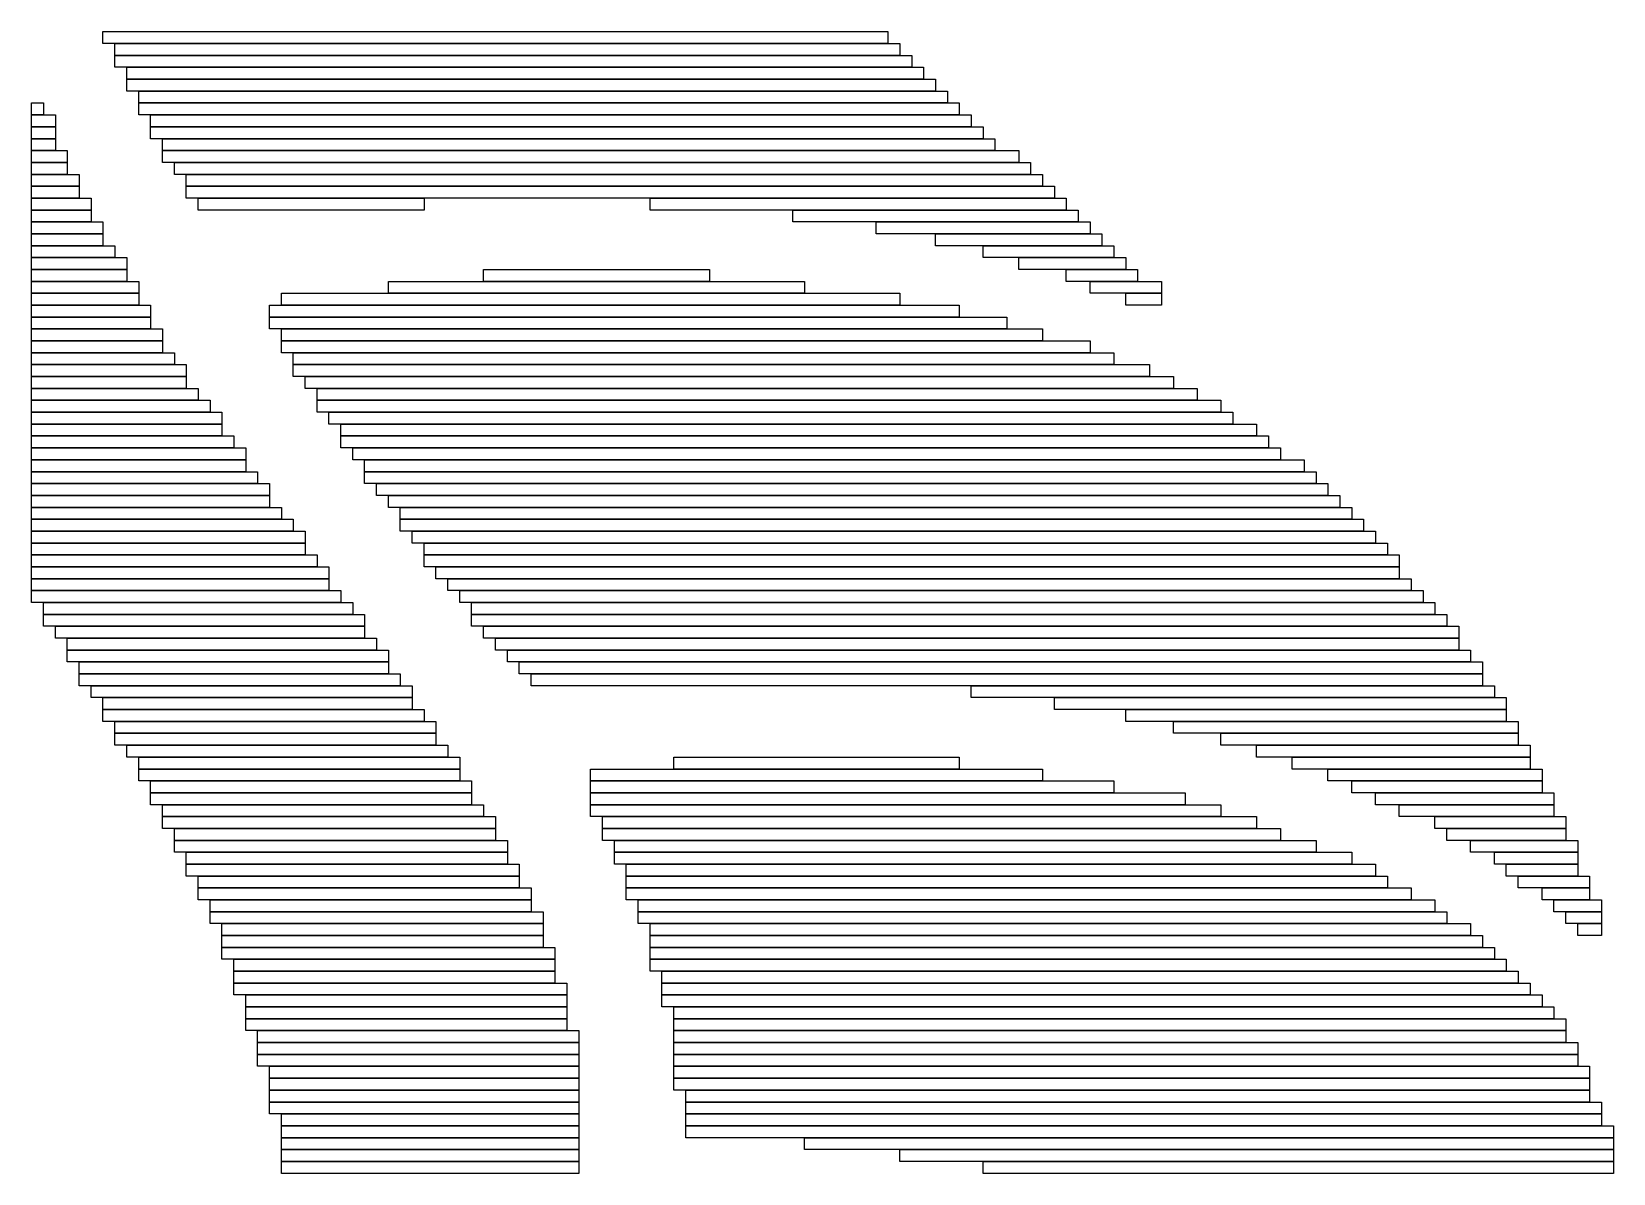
# Model space of a CAD drawing. Extents: x 436 to 569, y 464 to 560.
import ezdxf

# ---------------------------------------------------------------- set-up
doc = ezdxf.new("R2010")
doc.units = 0

msp = doc.modelspace()

# ---------------------------------------------------------------- linework, layer by layer
for p, q in [((442, 560), (508, 560)), ((442, 559), (442, 560)), ((508, 560), (508, 559)), ((508, 559), (442, 559)), ((443, 559), (509, 559)), ((443, 558), (443, 559)), ((509, 559), (509, 558)), ((509, 558), (443, 558)), ((443, 558), (510, 558)), ((443, 557), (443, 558)), ((510, 558), (510, 557)), ((510, 557), (443, 557)), ((444, 557), (511, 557)), ((444, 556), (444, 557)), ((511, 556), (444, 556)), ((444, 556), (512, 556)), ((444, 555), (444, 556)), ((511, 557), (511, 556)), ((512, 556), (512, 555)), ((512, 555), (444, 555)), ((445, 555), (513, 555)), ((445, 554), (445, 555)), ((513, 555), (513, 554)), ((436, 554), (437, 554)), ((436, 553), (436, 554)), ((437, 554), (437, 553)), ((513, 554), (445, 554)), ((445, 554), (514, 554)), ((445, 553), (445, 554)), ((514, 554), (514, 553)), ((437, 553), (436, 553)), ((436, 553), (438, 553)), ((436, 552), (436, 553)), ((438, 552), (436, 552)), ((436, 552), (438, 552)), ((436, 551), (436, 552)), ((438, 553), (438, 552)), ((438, 552), (438, 551)), ((514, 553), (445, 553)), ((446, 553), (515, 553)), ((446, 552), (446, 553)), ((515, 552), (446, 552)), ((446, 552), (516, 552)), ((446, 551), (446, 552)), ((515, 553), (515, 552)), ((516, 552), (516, 551)), ((438, 551), (436, 551)), ((436, 551), (438, 551)), ((436, 550), (436, 551)), ((438, 551), (438, 550)), ((516, 551), (446, 551)), ((447, 551), (517, 551)), ((447, 550), (447, 551)), ((517, 551), (517, 550)), ((438, 550), (436, 550)), ((436, 550), (439, 550)), ((436, 549), (436, 550)), ((439, 550), (439, 549)), ((517, 550), (447, 550)), ((447, 550), (519, 550)), ((447, 549), (447, 550)), ((519, 550), (519, 549)), ((439, 549), (436, 549)), ((436, 549), (439, 549)), ((436, 548), (436, 549)), ((439, 548), (436, 548)), ((436, 548), (440, 548)), ((436, 547), (436, 548)), ((439, 549), (439, 548)), ((440, 548), (440, 547)), ((519, 549), (447, 549)), ((448, 549), (520, 549)), ((448, 548), (448, 549)), ((520, 548), (448, 548)), ((449, 548), (521, 548)), ((449, 547), (449, 548)), ((520, 549), (520, 548)), ((521, 548), (521, 547)), ((440, 547), (436, 547)), ((436, 547), (440, 547)), ((436, 546), (436, 547)), ((440, 547), (440, 546)), ((521, 547), (449, 547)), ((449, 547), (522, 547)), ((449, 546), (449, 547)), ((522, 547), (522, 546)), ((440, 546), (436, 546)), ((436, 546), (441, 546)), ((436, 545), (436, 546)), ((441, 546), (441, 545)), ((522, 546), (449, 546)), ((450, 546), (469, 546)), ((450, 545), (450, 546)), ((469, 546), (469, 545)), ((488, 546), (523, 546)), ((488, 545), (488, 546)), ((523, 546), (523, 545)), ((441, 545), (436, 545)), ((436, 545), (441, 545)), ((436, 544), (436, 545)), ((441, 544), (436, 544)), ((436, 544), (442, 544)), ((436, 543), (436, 544)), ((441, 545), (441, 544)), ((442, 544), (442, 543)), ((469, 545), (450, 545)), ((523, 545), (488, 545)), ((500, 545), (524, 545)), ((500, 544), (500, 545)), ((524, 544), (500, 544)), ((507, 544), (525, 544)), ((507, 543), (507, 544)), ((524, 545), (524, 544)), ((525, 544), (525, 543)), ((442, 543), (436, 543)), ((436, 543), (442, 543)), ((436, 542), (436, 543)), ((442, 543), (442, 542)), ((525, 543), (507, 543)), ((512, 543), (526, 543)), ((512, 542), (512, 543)), ((526, 543), (526, 542)), ((442, 542), (436, 542)), ((436, 542), (443, 542)), ((436, 541), (436, 542)), ((443, 542), (443, 541)), ((526, 542), (512, 542)), ((516, 542), (527, 542)), ((516, 541), (516, 542)), ((527, 542), (527, 541)), ((443, 541), (436, 541)), ((436, 541), (444, 541)), ((436, 540), (436, 541)), ((444, 540), (436, 540)), ((436, 540), (444, 540)), ((436, 539), (436, 540)), ((444, 541), (444, 540)), ((444, 540), (444, 539)), ((474, 540), (493, 540)), ((474, 539), (474, 540)), ((493, 540), (493, 539)), ((527, 541), (516, 541)), ((519, 541), (528, 541)), ((519, 540), (519, 541)), ((528, 540), (519, 540)), ((523, 540), (529, 540)), ((523, 539), (523, 540)), ((528, 541), (528, 540)), ((529, 540), (529, 539)), ((444, 539), (436, 539)), ((436, 539), (445, 539)), ((436, 538), (436, 539)), ((445, 539), (445, 538)), ((466, 539), (501, 539)), ((466, 538), (466, 539)), ((493, 539), (474, 539)), ((501, 539), (501, 538)), ((529, 539), (523, 539)), ((525, 539), (531, 539)), ((525, 538), (525, 539)), ((531, 539), (531, 538)), ((445, 538), (436, 538)), ((436, 538), (445, 538)), ((436, 537), (436, 538)), ((445, 538), (445, 537)), ((457, 538), (509, 538)), ((457, 537), (457, 538)), ((501, 538), (466, 538)), ((509, 538), (509, 537)), ((531, 538), (525, 538)), ((528, 538), (531, 538)), ((528, 537), (528, 538)), ((531, 538), (531, 537)), ((445, 537), (436, 537)), ((436, 537), (446, 537)), ((436, 536), (436, 537)), ((446, 536), (436, 536)), ((436, 536), (446, 536)), ((436, 535), (436, 536)), ((446, 537), (446, 536)), ((446, 536), (446, 535)), ((456, 537), (514, 537)), ((456, 536), (456, 537)), ((514, 536), (456, 536)), ((456, 536), (518, 536)), ((456, 535), (456, 536)), ((509, 537), (457, 537)), ((514, 537), (514, 536)), ((518, 536), (518, 535)), ((531, 537), (528, 537)), ((446, 535), (436, 535)), ((436, 535), (447, 535)), ((436, 534), (436, 535)), ((447, 535), (447, 534)), ((518, 535), (456, 535)), ((457, 535), (521, 535)), ((457, 534), (457, 535)), ((521, 535), (521, 534)), ((447, 534), (436, 534)), ((436, 534), (447, 534)), ((436, 533), (436, 534)), ((447, 534), (447, 533)), ((521, 534), (457, 534)), ((457, 534), (525, 534)), ((457, 533), (457, 534)), ((525, 534), (525, 533)), ((447, 533), (436, 533)), ((436, 533), (448, 533)), ((436, 532), (436, 533)), ((448, 532), (436, 532)), ((436, 532), (449, 532)), ((436, 531), (436, 532)), ((448, 533), (448, 532)), ((449, 532), (449, 531)), ((525, 533), (457, 533)), ((458, 533), (527, 533)), ((458, 532), (458, 533)), ((527, 532), (458, 532)), ((458, 532), (530, 532)), ((458, 531), (458, 532)), ((527, 533), (527, 532)), ((530, 532), (530, 531)), ((449, 531), (436, 531)), ((436, 531), (449, 531)), ((436, 530), (436, 531)), ((449, 531), (449, 530)), ((530, 531), (458, 531)), ((459, 531), (532, 531)), ((459, 530), (459, 531)), ((532, 531), (532, 530)), ((449, 530), (436, 530)), ((436, 530), (450, 530)), ((436, 529), (436, 530)), ((450, 530), (450, 529)), ((532, 530), (459, 530)), ((460, 530), (534, 530)), ((460, 529), (460, 530)), ((534, 530), (534, 529)), ((450, 529), (436, 529)), ((436, 529), (451, 529)), ((436, 528), (436, 529)), ((451, 529), (451, 528)), ((534, 529), (460, 529)), ((460, 529), (536, 529)), ((460, 528), (460, 529)), ((536, 529), (536, 528)), ((451, 528), (436, 528)), ((436, 528), (452, 528)), ((436, 527), (436, 528)), ((452, 527), (436, 527)), ((436, 527), (452, 527)), ((436, 526), (436, 527)), ((452, 528), (452, 527)), ((452, 527), (452, 526)), ((536, 528), (460, 528)), ((461, 528), (537, 528)), ((461, 527), (461, 528)), ((537, 527), (461, 527)), ((462, 527), (539, 527)), ((462, 526), (462, 527)), ((537, 528), (537, 527)), ((539, 527), (539, 526)), ((452, 526), (436, 526)), ((436, 526), (453, 526)), ((436, 525), (436, 526)), ((453, 526), (453, 525)), ((539, 526), (462, 526)), ((462, 526), (540, 526)), ((462, 525), (462, 526)), ((540, 526), (540, 525)), ((453, 525), (436, 525)), ((436, 525), (454, 525)), ((436, 524), (436, 525)), ((454, 525), (454, 524)), ((540, 525), (462, 525)), ((463, 525), (541, 525)), ((463, 524), (463, 525)), ((541, 525), (541, 524)), ((454, 524), (436, 524)), ((436, 524), (454, 524)), ((436, 523), (436, 524)), ((454, 523), (436, 523)), ((436, 523), (455, 523)), ((436, 522), (436, 523)), ((454, 524), (454, 523)), ((455, 523), (455, 522)), ((541, 524), (463, 524)), ((464, 524), (543, 524)), ((464, 523), (464, 524)), ((543, 523), (464, 523)), ((464, 523), (544, 523)), ((464, 522), (464, 523)), ((543, 524), (543, 523)), ((544, 523), (544, 522)), ((455, 522), (436, 522)), ((436, 522), (456, 522)), ((436, 521), (436, 522)), ((456, 522), (456, 521)), ((544, 522), (464, 522)), ((465, 522), (545, 522)), ((465, 521), (465, 522)), ((545, 522), (545, 521)), ((456, 521), (436, 521)), ((436, 521), (456, 521)), ((436, 520), (436, 521)), ((456, 521), (456, 520)), ((545, 521), (465, 521)), ((466, 521), (546, 521)), ((466, 520), (466, 521)), ((546, 521), (546, 520)), ((456, 520), (436, 520)), ((436, 520), (457, 520)), ((436, 519), (436, 520)), ((457, 519), (436, 519)), ((436, 519), (458, 519)), ((436, 518), (436, 519)), ((457, 520), (457, 519)), ((458, 519), (458, 518)), ((546, 520), (466, 520)), ((467, 520), (547, 520)), ((467, 519), (467, 520)), ((547, 519), (467, 519)), ((467, 519), (548, 519)), ((467, 518), (467, 519)), ((547, 520), (547, 519)), ((548, 519), (548, 518)), ((458, 518), (436, 518)), ((436, 518), (459, 518)), ((436, 517), (436, 518)), ((459, 518), (459, 517)), ((548, 518), (467, 518)), ((468, 518), (549, 518)), ((468, 517), (468, 518)), ((549, 518), (549, 517)), ((459, 517), (436, 517)), ((436, 517), (459, 517)), ((436, 516), (436, 517)), ((459, 517), (459, 516)), ((549, 517), (468, 517)), ((469, 517), (550, 517)), ((469, 516), (469, 517)), ((550, 517), (550, 516)), ((459, 516), (436, 516)), ((436, 516), (460, 516)), ((436, 515), (436, 516)), ((460, 515), (436, 515)), ((436, 515), (461, 515)), ((436, 514), (436, 515)), ((460, 516), (460, 515)), ((461, 515), (461, 514)), ((550, 516), (469, 516)), ((469, 516), (551, 516)), ((469, 515), (469, 516)), ((551, 515), (469, 515)), ((470, 515), (551, 515)), ((470, 514), (470, 515)), ((551, 516), (551, 515)), ((551, 515), (551, 514)), ((461, 514), (436, 514)), ((436, 514), (461, 514)), ((436, 513), (436, 514)), ((461, 514), (461, 513)), ((551, 514), (470, 514)), ((471, 514), (552, 514)), ((471, 513), (471, 514)), ((552, 514), (552, 513)), ((461, 513), (436, 513)), ((436, 513), (462, 513)), ((436, 512), (436, 513)), ((462, 513), (462, 512)), ((552, 513), (471, 513)), ((472, 513), (553, 513)), ((472, 512), (472, 513)), ((553, 513), (553, 512)), ((462, 512), (436, 512)), ((437, 512), (463, 512)), ((437, 511), (437, 512)), ((463, 511), (437, 511)), ((437, 511), (464, 511)), ((437, 510), (437, 511)), ((463, 512), (463, 511)), ((464, 511), (464, 510)), ((553, 512), (472, 512)), ((473, 512), (554, 512)), ((473, 511), (473, 512)), ((554, 511), (473, 511)), ((473, 511), (555, 511)), ((473, 510), (473, 511)), ((554, 512), (554, 511)), ((555, 511), (555, 510)), ((464, 510), (437, 510)), ((438, 510), (464, 510)), ((438, 509), (438, 510)), ((464, 510), (464, 509)), ((555, 510), (473, 510)), ((474, 510), (556, 510)), ((474, 509), (474, 510)), ((556, 510), (556, 509)), ((464, 509), (438, 509)), ((439, 509), (465, 509)), ((439, 508), (439, 509)), ((465, 509), (465, 508)), ((556, 509), (474, 509)), ((475, 509), (556, 509)), ((475, 508), (475, 509)), ((556, 509), (556, 508)), ((465, 508), (439, 508)), ((439, 508), (466, 508)), ((439, 507), (439, 508)), ((466, 507), (439, 507)), ((440, 507), (466, 507)), ((440, 506), (440, 507)), ((466, 508), (466, 507)), ((466, 507), (466, 506)), ((556, 508), (475, 508)), ((476, 508), (557, 508)), ((476, 507), (476, 508)), ((557, 507), (476, 507)), ((477, 507), (558, 507)), ((477, 506), (477, 507)), ((557, 508), (557, 507)), ((558, 507), (558, 506)), ((466, 506), (440, 506)), ((440, 506), (467, 506)), ((440, 505), (440, 506)), ((467, 506), (467, 505)), ((558, 506), (477, 506)), ((478, 506), (558, 506)), ((478, 505), (478, 506)), ((558, 506), (558, 505)), ((467, 505), (440, 505)), ((441, 505), (468, 505)), ((441, 504), (441, 505)), ((468, 505), (468, 504)), ((558, 505), (478, 505)), ((515, 505), (559, 505)), ((515, 504), (515, 505)), ((559, 505), (559, 504)), ((468, 504), (441, 504)), ((442, 504), (468, 504)), ((442, 503), (442, 504)), ((468, 503), (442, 503)), ((442, 503), (469, 503)), ((442, 502), (442, 503)), ((468, 504), (468, 503)), ((469, 503), (469, 502)), ((559, 504), (515, 504)), ((522, 504), (560, 504)), ((522, 503), (522, 504)), ((560, 503), (522, 503)), ((528, 503), (560, 503)), ((528, 502), (528, 503)), ((560, 504), (560, 503)), ((560, 503), (560, 502)), ((469, 502), (442, 502)), ((443, 502), (470, 502)), ((443, 501), (443, 502)), ((470, 502), (470, 501)), ((560, 502), (528, 502)), ((532, 502), (561, 502)), ((532, 501), (532, 502)), ((561, 502), (561, 501)), ((470, 501), (443, 501)), ((443, 501), (470, 501)), ((443, 500), (443, 501)), ((470, 501), (470, 500)), ((561, 501), (532, 501)), ((536, 501), (561, 501)), ((536, 500), (536, 501)), ((561, 501), (561, 500)), ((470, 500), (443, 500)), ((444, 500), (471, 500)), ((444, 499), (444, 500)), ((471, 499), (444, 499)), ((445, 499), (472, 499)), ((445, 498), (445, 499)), ((471, 500), (471, 499)), ((472, 499), (472, 498)), ((490, 499), (514, 499)), ((490, 498), (490, 499)), ((514, 499), (514, 498)), ((561, 500), (536, 500)), ((539, 500), (562, 500)), ((539, 499), (539, 500)), ((562, 499), (539, 499)), ((542, 499), (562, 499)), ((542, 498), (542, 499)), ((562, 500), (562, 499)), ((562, 499), (562, 498)), ((472, 498), (445, 498)), ((445, 498), (472, 498)), ((445, 497), (445, 498)), ((472, 498), (472, 497)), ((483, 498), (521, 498)), ((483, 497), (483, 498)), ((514, 498), (490, 498)), ((521, 498), (521, 497)), ((562, 498), (542, 498)), ((545, 498), (563, 498)), ((545, 497), (545, 498)), ((563, 498), (563, 497)), ((472, 497), (445, 497)), ((446, 497), (473, 497)), ((446, 496), (446, 497)), ((473, 497), (473, 496)), ((521, 497), (483, 497)), ((483, 497), (527, 497)), ((483, 496), (483, 497)), ((527, 497), (527, 496)), ((563, 497), (545, 497)), ((547, 497), (563, 497)), ((547, 496), (547, 497)), ((563, 497), (563, 496)), ((473, 496), (446, 496)), ((446, 496), (473, 496)), ((446, 495), (446, 496)), ((473, 495), (446, 495)), ((447, 495), (474, 495)), ((447, 494), (447, 495)), ((473, 496), (473, 495)), ((474, 495), (474, 494)), ((527, 496), (483, 496)), ((483, 496), (533, 496)), ((483, 495), (483, 496)), ((533, 495), (483, 495)), ((483, 495), (536, 495)), ((483, 494), (483, 495)), ((533, 496), (533, 495)), ((536, 495), (536, 494)), ((563, 496), (547, 496)), ((549, 496), (564, 496)), ((549, 495), (549, 496)), ((564, 495), (549, 495)), ((551, 495), (564, 495)), ((551, 494), (551, 495)), ((564, 496), (564, 495)), ((564, 495), (564, 494)), ((474, 494), (447, 494)), ((447, 494), (475, 494)), ((447, 493), (447, 494)), ((475, 494), (475, 493)), ((536, 494), (483, 494)), ((484, 494), (539, 494)), ((484, 493), (484, 494)), ((539, 494), (539, 493)), ((564, 494), (551, 494)), ((554, 494), (565, 494)), ((554, 493), (554, 494)), ((565, 494), (565, 493)), ((475, 493), (447, 493)), ((448, 493), (475, 493)), ((448, 492), (448, 493)), ((475, 493), (475, 492)), ((539, 493), (484, 493)), ((484, 493), (541, 493)), ((484, 492), (484, 493)), ((541, 493), (541, 492)), ((565, 493), (554, 493)), ((555, 493), (565, 493)), ((555, 492), (555, 493)), ((565, 493), (565, 492)), ((475, 492), (448, 492)), ((448, 492), (476, 492)), ((448, 491), (448, 492)), ((476, 491), (448, 491)), ((449, 491), (476, 491)), ((449, 490), (449, 491)), ((476, 492), (476, 491)), ((476, 491), (476, 490)), ((541, 492), (484, 492)), ((485, 492), (544, 492)), ((485, 491), (485, 492)), ((544, 491), (485, 491)), ((485, 491), (547, 491)), ((485, 490), (485, 491)), ((544, 492), (544, 491)), ((547, 491), (547, 490)), ((565, 492), (555, 492)), ((557, 492), (566, 492)), ((557, 491), (557, 492)), ((566, 491), (557, 491)), ((559, 491), (566, 491)), ((559, 490), (559, 491)), ((566, 492), (566, 491)), ((566, 491), (566, 490)), ((476, 490), (449, 490)), ((449, 490), (477, 490)), ((449, 489), (449, 490)), ((477, 490), (477, 489)), ((547, 490), (485, 490)), ((486, 490), (549, 490)), ((486, 489), (486, 490)), ((549, 490), (549, 489)), ((566, 490), (559, 490)), ((560, 490), (566, 490)), ((560, 489), (560, 490)), ((566, 490), (566, 489)), ((477, 489), (449, 489)), ((450, 489), (477, 489)), ((450, 488), (450, 489)), ((477, 489), (477, 488)), ((549, 489), (486, 489)), ((486, 489), (550, 489)), ((486, 488), (486, 489)), ((550, 489), (550, 488)), ((566, 489), (560, 489)), ((561, 489), (567, 489)), ((561, 488), (561, 489)), ((567, 489), (567, 488)), ((477, 488), (450, 488)), ((450, 488), (478, 488)), ((450, 487), (450, 488)), ((478, 487), (450, 487)), ((451, 487), (478, 487)), ((451, 486), (451, 487)), ((478, 488), (478, 487)), ((478, 487), (478, 486)), ((550, 488), (486, 488)), ((486, 488), (552, 488)), ((486, 487), (486, 488)), ((552, 487), (486, 487)), ((487, 487), (554, 487)), ((487, 486), (487, 487)), ((552, 488), (552, 487)), ((554, 487), (554, 486)), ((567, 488), (561, 488)), ((563, 488), (567, 488)), ((563, 487), (563, 488)), ((567, 487), (563, 487)), ((564, 487), (568, 487)), ((564, 486), (564, 487)), ((567, 488), (567, 487)), ((568, 487), (568, 486)), ((478, 486), (451, 486)), ((451, 486), (479, 486)), ((451, 485), (451, 486)), ((479, 486), (479, 485)), ((554, 486), (487, 486)), ((487, 486), (555, 486)), ((487, 485), (487, 486)), ((555, 486), (555, 485)), ((568, 486), (564, 486)), ((565, 486), (568, 486)), ((565, 485), (565, 486)), ((568, 486), (568, 485)), ((479, 485), (451, 485)), ((452, 485), (479, 485)), ((452, 484), (452, 485)), ((479, 485), (479, 484)), ((555, 485), (487, 485)), ((488, 485), (557, 485)), ((488, 484), (488, 485)), ((557, 485), (557, 484)), ((568, 485), (565, 485)), ((566, 485), (568, 485)), ((566, 484), (566, 485)), ((568, 485), (568, 484)), ((479, 484), (452, 484)), ((452, 484), (479, 484)), ((452, 483), (452, 484)), ((479, 483), (452, 483)), ((452, 483), (480, 483)), ((452, 482), (452, 483)), ((479, 484), (479, 483)), ((480, 483), (480, 482)), ((557, 484), (488, 484)), ((488, 484), (558, 484)), ((488, 483), (488, 484)), ((558, 483), (488, 483)), ((488, 483), (559, 483)), ((488, 482), (488, 483)), ((558, 484), (558, 483)), ((559, 483), (559, 482)), ((568, 484), (566, 484)), ((480, 482), (452, 482)), ((453, 482), (480, 482)), ((453, 481), (453, 482)), ((480, 482), (480, 481)), ((559, 482), (488, 482)), ((488, 482), (560, 482)), ((488, 481), (488, 482)), ((560, 482), (560, 481)), ((480, 481), (453, 481)), ((453, 481), (480, 481)), ((453, 480), (453, 481)), ((480, 481), (480, 480)), ((560, 481), (488, 481)), ((489, 481), (561, 481)), ((489, 480), (489, 481)), ((561, 481), (561, 480)), ((480, 480), (453, 480)), ((453, 480), (481, 480)), ((453, 479), (453, 480)), ((481, 479), (453, 479)), ((454, 479), (481, 479)), ((454, 478), (454, 479)), ((481, 480), (481, 479)), ((481, 479), (481, 478)), ((561, 480), (489, 480)), ((489, 480), (562, 480)), ((489, 479), (489, 480)), ((562, 479), (489, 479)), ((489, 479), (563, 479)), ((489, 478), (489, 479)), ((562, 480), (562, 479)), ((563, 479), (563, 478)), ((481, 478), (454, 478)), ((454, 478), (481, 478)), ((454, 477), (454, 478)), ((481, 478), (481, 477)), ((563, 478), (489, 478)), ((490, 478), (564, 478)), ((490, 477), (490, 478)), ((564, 478), (564, 477)), ((481, 477), (454, 477)), ((454, 477), (481, 477)), ((454, 476), (454, 477)), ((481, 477), (481, 476)), ((564, 477), (490, 477)), ((490, 477), (565, 477)), ((490, 476), (490, 477)), ((565, 477), (565, 476)), ((481, 476), (454, 476)), ((455, 476), (482, 476)), ((455, 475), (455, 476)), ((482, 475), (455, 475)), ((455, 475), (482, 475)), ((455, 474), (455, 475)), ((482, 476), (482, 475)), ((482, 475), (482, 474)), ((565, 476), (490, 476)), ((490, 476), (565, 476)), ((490, 475), (490, 476)), ((565, 475), (490, 475)), ((490, 475), (566, 475)), ((490, 474), (490, 475)), ((565, 476), (565, 475)), ((566, 475), (566, 474)), ((482, 474), (455, 474)), ((455, 474), (482, 474)), ((455, 473), (455, 474)), ((482, 474), (482, 473)), ((566, 474), (490, 474)), ((490, 474), (566, 474)), ((490, 473), (490, 474)), ((566, 474), (566, 473)), ((482, 473), (455, 473)), ((456, 473), (482, 473)), ((456, 472), (456, 473)), ((482, 473), (482, 472)), ((566, 473), (490, 473)), ((490, 473), (567, 473)), ((490, 472), (490, 473)), ((567, 473), (567, 472)), ((482, 472), (456, 472)), ((456, 472), (482, 472)), ((456, 471), (456, 472)), ((482, 471), (456, 471)), ((456, 471), (482, 471)), ((456, 470), (456, 471)), ((482, 472), (482, 471)), ((482, 471), (482, 470)), ((567, 472), (490, 472)), ((490, 472), (567, 472)), ((490, 471), (490, 472)), ((567, 471), (490, 471)), ((491, 471), (567, 471)), ((491, 470), (491, 471)), ((567, 472), (567, 471)), ((567, 471), (567, 470)), ((482, 470), (456, 470)), ((456, 470), (482, 470)), ((456, 469), (456, 470)), ((482, 470), (482, 469)), ((567, 470), (491, 470)), ((491, 470), (568, 470)), ((491, 469), (491, 470)), ((568, 470), (568, 469)), ((482, 469), (456, 469)), ((457, 469), (482, 469)), ((457, 468), (457, 469)), ((482, 469), (482, 468)), ((568, 469), (491, 469)), ((491, 469), (568, 469)), ((491, 468), (491, 469)), ((568, 469), (568, 468)), ((482, 468), (457, 468)), ((457, 468), (482, 468)), ((457, 467), (457, 468)), ((482, 467), (457, 467)), ((457, 467), (482, 467)), ((457, 466), (457, 467)), ((482, 468), (482, 467)), ((482, 467), (482, 466)), ((568, 468), (491, 468)), ((491, 468), (569, 468)), ((491, 467), (491, 468)), ((569, 467), (491, 467)), ((501, 467), (569, 467)), ((501, 466), (501, 467)), ((569, 468), (569, 467)), ((569, 467), (569, 466)), ((482, 466), (457, 466)), ((457, 466), (482, 466)), ((457, 465), (457, 466)), ((482, 466), (482, 465)), ((569, 466), (501, 466)), ((509, 466), (569, 466)), ((509, 465), (509, 466)), ((569, 466), (569, 465)), ((482, 465), (457, 465)), ((457, 465), (482, 465)), ((457, 464), (457, 465)), ((482, 465), (482, 464)), ((569, 465), (509, 465)), ((516, 465), (569, 465)), ((516, 464), (516, 465)), ((569, 465), (569, 464)), ((482, 464), (457, 464)), ((569, 464), (516, 464))]:
    msp.add_line(p, q)

doc.saveas('drawing.dxf')
